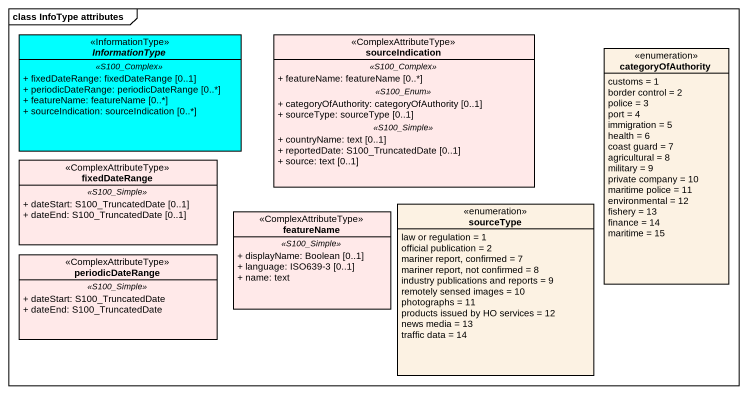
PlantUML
@startuml
mainframe class InfoType attributes
hide circle
hide empty members
skinparam classAttributeIconSize 0
abstract class InformationType <<InformationType>> #00FFFF {
  .. <<S100_Complex>> ..
  + fixedDateRange: fixedDateRange [0..1]
  + periodicDateRange: periodicDateRange [0..*]
  + featureName: featureName [0..*]
  + sourceIndication: sourceIndication [0..*]
}
class sourceIndication <<ComplexAttributeType>> #FFE9E9 {
  .. <<S100_Complex>> ..
  + featureName: featureName [0..*]
  .. <<S100_Enum>> ..
  + categoryOfAuthority: categoryOfAuthority [0..1]
  + sourceType: sourceType [0..1]
  .. <<S100_Simple>> ..
  + countryName: text [0..1]
  + reportedDate: S100_TruncatedDate [0..1]
  + source: text [0..1]
}
enum categoryOfAuthority #FCF2E3 {
  customs = 1
  border control = 2
  police = 3
  port = 4
  immigration = 5
  health = 6
  coast guard = 7
  agricultural = 8
  military = 9
  private company = 10
  maritime police = 11
  environmental = 12
  fishery = 13
  finance = 14
  maritime = 15
}
class fixedDateRange <<ComplexAttributeType>> #FFE9E9 {
  .. <<S100_Simple>> ..
  + dateStart: S100_TruncatedDate [0..1]
  + dateEnd: S100_TruncatedDate [0..1]
}
class featureName <<ComplexAttributeType>> #FFE9E9 {
  .. <<S100_Simple>> ..
  + displayName: Boolean [0..1]
  + language: ISO639-3 [0..1]
  + name: text
}
enum sourceType #FCF2E3 {
  law or regulation = 1
  official publication = 2
  mariner report, confirmed = 7
  mariner report, not confirmed = 8
  industry publications and reports = 9
  remotely sensed images = 10
  photographs = 11
  products issued by HO services = 12
  news media = 13
  traffic data = 14
}
class periodicDateRange <<ComplexAttributeType>> #FFE9E9 {
  .. <<S100_Simple>> ..
  + dateStart: S100_TruncatedDate
  + dateEnd: S100_TruncatedDate
}
@enduml
